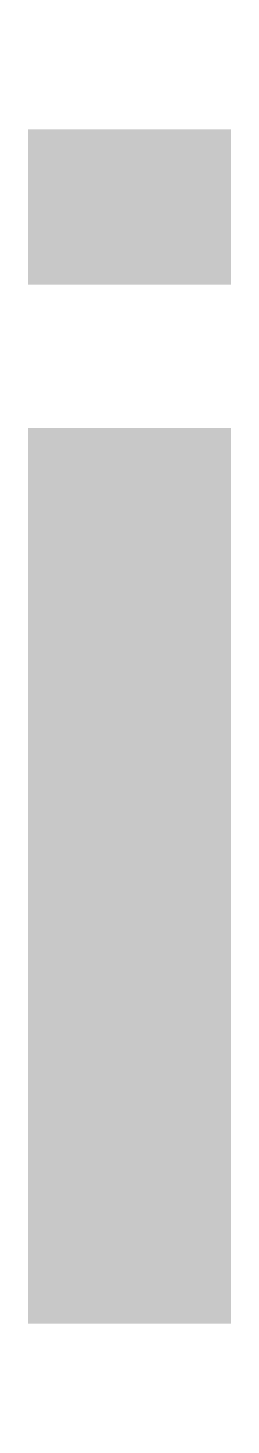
# Model space of a CAD drawing. Header units: millimetres. Extents: x 0 to 0.17, y -0.09 to 1.08.
import ezdxf

# ---------------------------------------------------------------- set-up
doc = ezdxf.new("R2010")
doc.units = ezdxf.units.MM

msp = doc.modelspace()

# ---------------------------------------------------------------- linework, layer by layer
at = {"color": 0, "transparency": 33554687, "const_width": 0.17}
for points in [[(0.085, 1), (0.085, 0.87)], [(0.085, 0), (0.085, 0.75)]]:
    msp.add_lwpolyline(points, dxfattribs=at)

doc.saveas('drawing.dxf')
